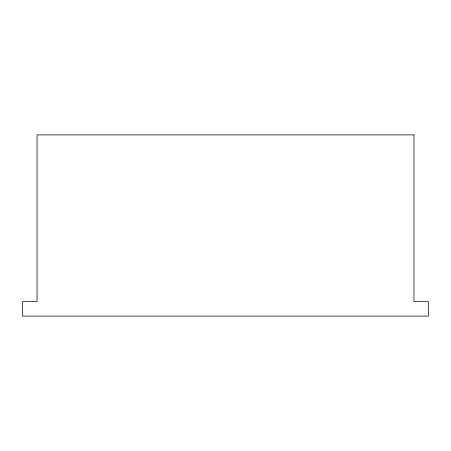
<?xml version="1.0" encoding="UTF-8"?>
<svg xmlns="http://www.w3.org/2000/svg" width="451" height="451" viewBox="0 0 451 451"><rect width="100%" height="100%" fill="white"/><g stroke="black" fill="none" stroke-linecap="round" stroke-linejoin="round"><path stroke-width="0.68" d="M413.956 134.9L37.044 134.9L37.044 301.606L22.55 301.606L22.55 316.1L428.45 316.1L428.45 301.606L413.956 301.606L413.956 134.9"/></g></svg>
